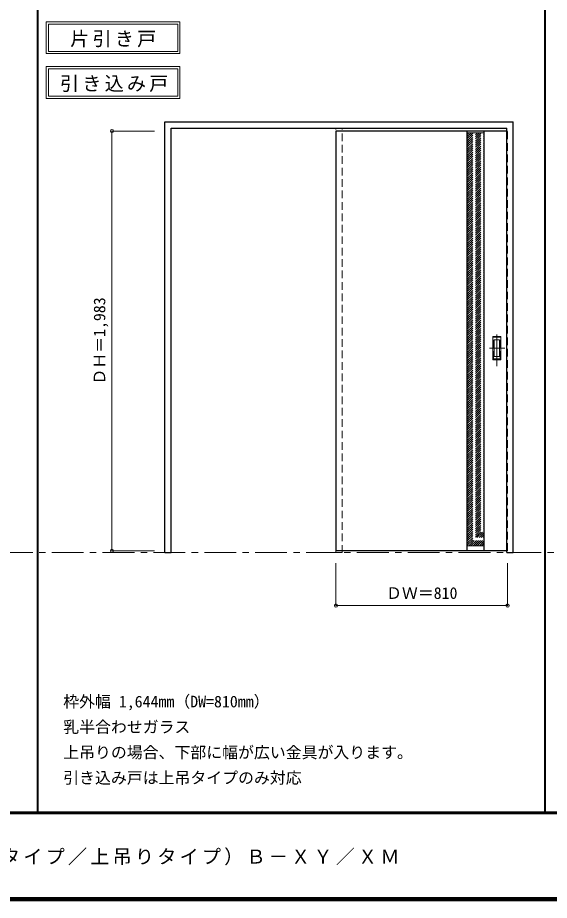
# Model space of a CAD drawing. Units: millimetres, scale not verified. Extents: x -6000 to 5700, y -4307 to 4260.
# Drawn here: x -3011 to -502, y -4205 to -36 of the extents above; entities that cross this region are included whole.
import ezdxf
from ezdxf.enums import TextEntityAlignment as Align

# ---------------------------------------------------------------- set-up
doc = ezdxf.new("R2010")
doc.units = ezdxf.units.MM
doc.header["$LTSCALE"] = 30
doc.header["$PDMODE"] = 32
doc.header["$PDSIZE"] = 15
doc.linetypes.add('CHAIN1', pattern=[8, 5, -1, 1, -1])
doc.linetypes.add('DASHED1', pattern=[1.8, 1.2, -0.6])
for name, color, linetype, lineweight in [('0-1_通り芯', 7, 'CHAIN1', 18), ('0-2_扉', 4, 'DASHED1', 9), ('0-3_仕上げ', 3, 'Continuous', 25), ('0-4_枠', 3, 'Continuous', 25), ('0-6_引手', 7, 'Continuous', 18), ('0-A_文字', 7, 'Continuous', 18), ('0-B_寸法', 7, 'Continuous', 9), ('0-C_ハッチ', 4, 'DASHED1', 9), ('F-1_枠', 6, 'Continuous', 40)]:
    doc.layers.add(name, color=color, linetype=linetype, lineweight=lineweight)
doc.layers.add('F-A_文字', color=7, linetype='Continuous')
doc.styles.add('ＭＳ ゴシック', font='')
doc.styles.get('ＭＳ ゴシック').set_extended_font_data('MS Gothic')

msp = doc.modelspace()

# ---------------------------------------------------------------- linework, layer by layer
at = {"layer": '0-1_通り芯'}
msp.add_line((-5490, -2562.5), (5690, -2562.5), dxfattribs=at)
at = {"layer": '0-2_扉'}
for p, q in [((-1509, -571), (-1509, -575)), ((-702, -571), (-699, -571))]:
    msp.add_line(p, q, dxfattribs=at)
at = {"layer": '0-2_扉', "color": 3, "linetype": 'Continuous', "lineweight": 25}
for p, q in [((-1509, -571), (-1509, -2554)), ((-702, -571), (-1509, -571)), ((-702, -2554), (-1509, -2554))]:
    msp.add_line(p, q, dxfattribs=at)
at = {"layer": '0-2_扉'}
msp.add_lwpolyline([(-702, -2554), (-699, -2554), (-699, -571)], dxfattribs=at)
at = {"layer": '0-3_仕上げ'}
for p, q in [((-889, -2554), (-889, -571)), ((-809, -2554), (-809, -571))]:
    msp.add_line(p, q, dxfattribs=at)
at = {"layer": '0-3_仕上げ', "color": 7, "lineweight": 18}
for p, q in [((-889, -579.22), (-809, -579.22)), ((-889, -2530), (-809, -2530))]:
    msp.add_line(p, q, dxfattribs=at)
at = {"layer": '0-4_枠'}
for p, q in [((-2316, -2562.5), (-2316, -527.5)), ((-2316, -527.5), (-672, -527.5)), ((-672, -2562.5), (-672, -527.5)), ((-2286, -557.5), (-702, -557.5)), ((-702, -2562.5), (-702, -557.5)), ((-702, -2562.5), (-672, -2562.5))]:
    msp.add_line(p, q, dxfattribs=at)
at = {"layer": '0-4_枠', "color": 4, "linetype": 'DASHED1', "lineweight": 9}
for p, q in [((-1509, -2562.5), (-1509, -557.5)), ((-1479, -2562.5), (-1479, -557.5)), ((-1509, -2562.5), (-1479, -2562.5))]:
    msp.add_line(p, q, dxfattribs=at)
at = {"layer": '0-4_枠'}
msp.add_lwpolyline([(-2316, -2562.5), (-2286, -2562.5), (-2286, -557.5)], dxfattribs=at)
at = {"layer": '0-6_引手'}
for p, q in [((-731, -1541.5), (-769, -1541.5)), ((-769, -1651.5), (-769, -1541.5)), ((-731, -1651.5), (-731, -1541.5)), ((-737.5, -1557.5), (-762.5, -1557.5)), ((-762.5, -1635.5), (-762.5, -1557.5)), ((-737.5, -1635.5), (-737.5, -1557.5)), ((-731, -1651.5), (-769, -1651.5)), ((-737.5, -1635.5), (-762.5, -1635.5))]:
    msp.add_line(p, q, dxfattribs=at)
at = {"layer": '0-6_引手', "linetype": 'CHAIN1'}
for p, q in [((-750, -1681.73), (-750, -1510.88)), ((-711.93, -1596.5), (-784.44, -1596.5))]:
    msp.add_line(p, q, dxfattribs=at)
at = {"layer": '0-6_引手', "linetype": 'DASHED1'}
for p, q in [((-766, -1647.5), (-766, -1545.5)), ((-734, -1647.5), (-766, -1647.5))]:
    msp.add_line(p, q, dxfattribs=at)
msp.add_lwpolyline([(-734, -1647.5), (-734, -1545.5), (-766, -1545.5)], dxfattribs=at)
at = {"layer": '0-A_文字'}
for p, q in [((-2876, -55.5), (-2876, -205.5)), ((-2866, -65.5), (-2866, -195.5)), ((-2866, -65.5), (-2254.97, -65.5)), ((-2254.97, -65.5), (-2254.97, -195.5)), ((-2876, -205.5), (-2244.97, -205.5)), ((-2866, -195.5), (-2254.97, -195.5)), ((-2876, -266.97), (-2876, -416.97)), ((-2866, -276.97), (-2866, -406.97)), ((-2866, -276.97), (-2254.97, -276.97)), ((-2254.97, -276.97), (-2254.97, -406.97)), ((-2866, -406.97), (-2254.97, -406.97)), ((-2876, -416.97), (-2244.97, -416.97))]:
    msp.add_line(p, q, dxfattribs=at)
for points in [[(-2876, -55.5), (-2244.97, -55.5), (-2244.97, -205.5)], [(-2876, -266.97), (-2244.97, -266.97), (-2244.97, -416.97)]]:
    msp.add_lwpolyline(points, dxfattribs=at)
at = {"layer": '0-B_寸法', "color": 4}
for p, q in [((-2566, -571), (-2566, -2554)), ((-2566, -571), (-2366, -571)), ((-2566, -2554), (-2366, -2554)), ((-1509, -2812.5), (-1509, -2612.5)), ((-699, -2812.5), (-699, -2612.5)), ((-699, -2812.5), (-1509, -2812.5))]:
    msp.add_line(p, q, dxfattribs=at)
at = {"layer": '0-B_寸法'}
for p in [(-2566, -571), (-2566, -2554), (-1509, -2812.5), (-699, -2812.5)]:
    msp.add_point(p, dxfattribs=at)
at = {"layer": '0-C_ハッチ'}
for p, q in [((-889, -656.33), (-811.89, -579.22)), ((-889, -646.43), (-821.79, -579.22)), ((-889, -636.53), (-831.69, -579.22)), ((-889, -626.63), (-841.59, -579.22)), ((-889, -616.73), (-851.49, -579.22)), ((-889, -606.83), (-861.39, -579.22)), ((-889, -596.93), (-871.29, -579.22)), ((-889, -587.03), (-881.19, -579.22)), ((-889, -666.23), (-809, -586.23)), ((-889, -676.12), (-809, -596.12)), ((-889, -686.02), (-809, -606.02)), ((-889, -695.92), (-809, -615.92)), ((-889, -705.82), (-809, -625.82)), ((-889, -715.72), (-809, -635.72)), ((-889, -725.62), (-809, -645.62)), ((-889, -735.52), (-809, -655.52)), ((-889, -745.42), (-809, -665.42)), ((-889, -755.32), (-809, -675.32)), ((-889, -765.22), (-809, -685.22)), ((-889, -775.12), (-809, -695.12)), ((-889, -785.02), (-809, -705.02)), ((-889, -794.92), (-809, -714.92)), ((-889, -804.82), (-809, -724.82)), ((-889, -814.72), (-809, -734.72)), ((-889, -824.62), (-809, -744.62)), ((-889, -834.52), (-809, -754.52)), ((-889, -844.42), (-809, -764.42)), ((-889, -854.32), (-809, -774.32)), ((-889, -864.22), (-809, -784.22)), ((-889, -874.11), (-809, -794.11)), ((-889, -884.01), (-809, -804.01)), ((-889, -893.91), (-809, -813.91)), ((-889, -903.81), (-809, -823.81)), ((-889, -913.71), (-809, -833.71)), ((-889, -923.61), (-809, -843.61)), ((-889, -933.51), (-809, -853.51)), ((-889, -943.41), (-809, -863.41)), ((-889, -953.31), (-809, -873.31)), ((-889, -963.21), (-809, -883.21)), ((-889, -973.11), (-809, -893.11)), ((-889, -983.01), (-809, -903.01)), ((-889, -992.91), (-809, -912.91)), ((-889, -1002.81), (-809, -922.81)), ((-889, -1012.71), (-809, -932.71)), ((-889, -1022.61), (-809, -942.61)), ((-889, -1032.51), (-809, -952.51)), ((-889, -1042.41), (-809, -962.41)), ((-889, -1052.31), (-809, -972.31)), ((-889, -1062.21), (-809, -982.21)), ((-889, -1072.1), (-809, -992.1)), ((-889, -1082), (-809, -1002)), ((-889, -1091.9), (-809, -1011.9)), ((-889, -1101.8), (-809, -1021.8)), ((-889, -1111.7), (-809, -1031.7)), ((-889, -1121.6), (-809, -1041.6)), ((-889, -1131.5), (-809, -1051.5)), ((-889, -1141.4), (-809, -1061.4)), ((-889, -1151.3), (-809, -1071.3)), ((-889, -1161.2), (-809, -1081.2)), ((-889, -1171.1), (-809, -1091.1)), ((-889, -1181), (-809, -1101)), ((-889, -1190.9), (-809, -1110.9)), ((-889, -1200.8), (-809, -1120.8)), ((-889, -1210.7), (-809, -1130.7)), ((-889, -1220.6), (-809, -1140.6)), ((-889, -1230.5), (-809, -1150.5)), ((-889, -1240.4), (-809, -1160.4)), ((-889, -1250.3), (-809, -1170.3)), ((-889, -1260.2), (-809, -1180.2)), ((-889, -1270.09), (-809, -1190.09)), ((-889, -1279.99), (-809, -1199.99)), ((-889, -1289.89), (-809, -1209.89)), ((-889, -1299.79), (-809, -1219.79)), ((-889, -1309.69), (-809, -1229.69)), ((-889, -1319.59), (-809, -1239.59)), ((-889, -1329.49), (-809, -1249.49)), ((-889, -1339.39), (-809, -1259.39)), ((-889, -1349.29), (-809, -1269.29)), ((-889, -1359.19), (-809, -1279.19)), ((-889, -1369.09), (-809, -1289.09)), ((-889, -1378.99), (-809, -1298.99)), ((-889, -1388.89), (-809, -1308.89)), ((-889, -1398.79), (-809, -1318.79)), ((-889, -1408.69), (-809, -1328.69)), ((-889, -1418.59), (-809, -1338.59)), ((-889, -1428.49), (-809, -1348.49)), ((-889, -1438.39), (-809, -1358.39)), ((-889, -1448.29), (-809, -1368.29)), ((-889, -1458.19), (-809, -1378.19)), ((-889, -1468.08), (-809, -1388.08)), ((-889, -1477.98), (-809, -1397.98)), ((-889, -1487.88), (-809, -1407.88)), ((-889, -1497.78), (-809, -1417.78)), ((-889, -1507.68), (-809, -1427.68)), ((-889, -1517.58), (-809, -1437.58)), ((-889, -1527.48), (-809, -1447.48)), ((-889, -1537.38), (-809, -1457.38)), ((-889, -1547.28), (-809, -1467.28)), ((-889, -1557.18), (-809, -1477.18)), ((-889, -1567.08), (-809, -1487.08)), ((-889, -1576.98), (-809, -1496.98)), ((-889, -1586.88), (-809, -1506.88)), ((-889, -1596.78), (-809, -1516.78)), ((-889, -1606.68), (-809, -1526.68)), ((-889, -1616.58), (-809, -1536.58)), ((-889, -1626.48), (-809, -1546.48)), ((-889, -1636.38), (-809, -1556.38)), ((-889, -1646.28), (-809, -1566.28)), ((-889, -1656.17), (-809, -1576.17)), ((-889, -1666.07), (-809, -1586.07)), ((-889, -1675.97), (-809, -1595.97)), ((-889, -1685.87), (-809, -1605.87)), ((-889, -1695.77), (-809, -1615.77)), ((-889, -1705.67), (-809, -1625.67)), ((-889, -1715.57), (-809, -1635.57)), ((-889, -1725.47), (-809, -1645.47)), ((-889, -1735.37), (-809, -1655.37)), ((-889, -1745.27), (-809, -1665.27)), ((-889, -1755.17), (-809, -1675.17)), ((-889, -1765.07), (-809, -1685.07)), ((-889, -1774.97), (-809, -1694.97)), ((-889, -1784.87), (-809, -1704.87)), ((-889, -1794.77), (-809, -1714.77)), ((-889, -1804.67), (-809, -1724.67)), ((-889, -1814.57), (-809, -1734.57)), ((-889, -1824.47), (-809, -1744.47)), ((-889, -1834.37), (-809, -1754.37)), ((-889, -1844.27), (-809, -1764.27)), ((-889, -1854.16), (-809, -1774.16)), ((-889, -1864.06), (-809, -1784.06)), ((-889, -1873.96), (-809, -1793.96)), ((-889, -1883.86), (-809, -1803.86)), ((-889, -1893.76), (-809, -1813.76)), ((-889, -1903.66), (-809, -1823.66)), ((-889, -1913.56), (-809, -1833.56)), ((-889, -1923.46), (-809, -1843.46)), ((-889, -1933.36), (-809, -1853.36)), ((-889, -1943.26), (-809, -1863.26)), ((-889, -1953.16), (-809, -1873.16)), ((-889, -1963.06), (-809, -1883.06)), ((-889, -1972.96), (-809, -1892.96)), ((-889, -1982.86), (-809, -1902.86)), ((-889, -1992.76), (-809, -1912.76)), ((-889, -2002.66), (-809, -1922.66)), ((-889, -2012.56), (-809, -1932.56)), ((-889, -2022.46), (-809, -1942.46)), ((-889, -2032.36), (-809, -1952.36)), ((-889, -2042.26), (-809, -1962.26)), ((-889, -2052.15), (-809, -1972.15)), ((-889, -2062.05), (-809, -1982.05)), ((-889, -2071.95), (-809, -1991.95)), ((-889, -2081.85), (-809, -2001.85)), ((-889, -2091.75), (-809, -2011.75)), ((-889, -2101.65), (-809, -2021.65)), ((-889, -2111.55), (-809, -2031.55)), ((-889, -2121.45), (-809, -2041.45)), ((-889, -2131.35), (-809, -2051.35)), ((-889, -2141.25), (-809, -2061.25)), ((-889, -2151.15), (-809, -2071.15)), ((-889, -2161.05), (-809, -2081.05)), ((-889, -2170.95), (-809, -2090.95)), ((-889, -2180.85), (-809, -2100.85)), ((-889, -2190.75), (-809, -2110.75)), ((-889, -2200.65), (-809, -2120.65)), ((-889, -2210.55), (-809, -2130.55)), ((-889, -2220.45), (-809, -2140.45)), ((-889, -2230.35), (-809, -2150.35)), ((-889, -2240.25), (-809, -2160.25)), ((-889, -2250.14), (-809, -2170.14)), ((-889, -2260.04), (-809, -2180.04)), ((-889, -2269.94), (-809, -2189.94)), ((-889, -2279.84), (-809, -2199.84)), ((-889, -2289.74), (-809, -2209.74)), ((-889, -2299.64), (-809, -2219.64)), ((-889, -2309.54), (-809, -2229.54)), ((-889, -2319.44), (-809, -2239.44)), ((-889, -2329.34), (-809, -2249.34)), ((-889, -2339.24), (-809, -2259.24)), ((-889, -2349.14), (-809, -2269.14)), ((-889, -2359.04), (-809, -2279.04)), ((-889, -2368.94), (-809, -2288.94)), ((-889, -2378.84), (-809, -2298.84)), ((-889, -2388.74), (-809, -2308.74)), ((-889, -2398.64), (-809, -2318.64)), ((-889, -2408.54), (-809, -2328.54)), ((-889, -2418.44), (-809, -2338.44)), ((-889, -2428.34), (-809, -2348.34)), ((-889, -2438.24), (-809, -2358.24)), ((-889, -2448.13), (-809, -2368.13)), ((-889, -2458.03), (-809, -2378.03)), ((-889, -2467.93), (-809, -2387.93)), ((-889, -2477.83), (-809, -2397.83)), ((-889, -2487.73), (-809, -2407.73)), ((-889, -2497.63), (-809, -2417.63)), ((-889, -2507.53), (-809, -2427.53)), ((-889, -2517.43), (-809, -2437.43)), ((-889, -2527.33), (-809, -2447.33)), ((-881.77, -2530), (-809, -2457.23)), ((-871.87, -2530), (-809, -2467.13)), ((-861.97, -2530), (-809, -2477.03)), ((-852.07, -2530), (-809, -2486.93)), ((-842.17, -2530), (-809, -2496.83)), ((-832.27, -2530), (-809, -2506.73)), ((-822.37, -2530), (-809, -2516.63)), ((-812.47, -2530), (-809, -2526.53))]:
    msp.add_line(p, q, dxfattribs=at)
at = {"layer": 'F-1_枠'}
for p, q in [((-2916, -3790), (-2916, 4175)), ((-522, -3790), (-522, 4175)), ((5700, -3790), (-6000, -3790)), ((5700, -3795), (-6000, -3795)), ((5700, -4195), (-6000, -4195)), ((5700, -4200), (-6000, -4200)), ((5700, -4205), (-6000, -4205))]:
    msp.add_line(p, q, dxfattribs=at)

# ---------------------------------------------------------------- texts
at = {"layer": '0-A_文字', "style": 'ＭＳ ゴシック'}
for s, p in [('枠外幅 1,644mm（DW=810mm）', (-2796, -3310)), ('乳半合わせガラス', (-2796, -3430)), ('上吊りの場合、下部に幅が広い金具が入ります。', (-2796, -3550)), ('引き込み戸は上吊タイプのみ対応', (-2796, -3670))]:
    msp.add_text(s, height=54.99, dxfattribs=at).set_placement(p, align=Align.BOTTOM_LEFT)
at = {"layer": '0-A_文字', "char_height": 65.98, "attachment_point": 7, "style": 'ＭＳ ゴシック'}
for s, insert in [('\\T1.17;片引き戸', (-2762.98, -175.5)), ('\\T1.17;引き込み戸', (-2811.34, -386.97))]:
    msp.add_mtext(s, dxfattribs=dict(at, insert=insert))
at = {"layer": '0-B_寸法', "style": 'ＭＳ ゴシック'}
msp.add_text('ＤＨ＝1,983', height=54.99, rotation=90, dxfattribs=at).set_placement((-2581, -1768.75), align=Align.BOTTOM_LEFT)
msp.add_text('ＤＷ＝810', height=54.99, dxfattribs=at).set_placement((-1272.75, -2797.5), align=Align.BOTTOM_LEFT)
at = {"layer": 'F-A_文字', "insert": (-5247.55, -4040), "char_height": 65.98, "attachment_point": 7, "style": 'ＭＳ ゴシック'}
msp.add_mtext('\\T1.17;ドレタス\u3000H20片引き戸／引き込み戸（レールタイプ／上吊りタイプ）Ｂ－ＸＹ／ＸＭ', dxfattribs=at)

doc.saveas('drawing.dxf')
